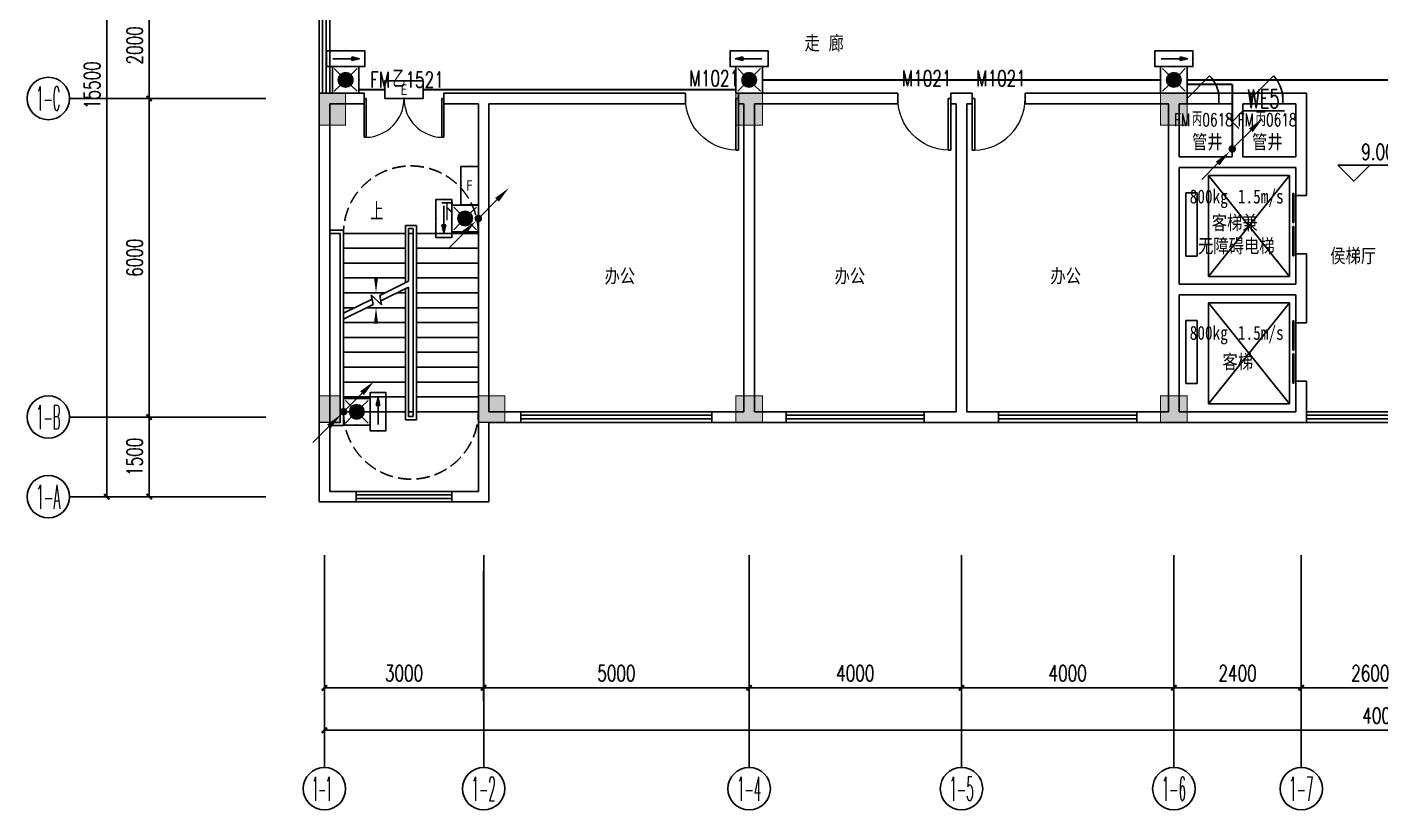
# Model space of a CAD drawing. Extents: x -6243262 to 3079315, y -2914302 to 172723.
# Drawn here: x -1822998 to -1797498, y -671430 to -656685 of the extents above; entities that cross this region are included whole.
import ezdxf
from ezdxf.enums import TextEntityAlignment as Align

# ---------------------------------------------------------------- set-up
doc = ezdxf.new("R2010")
doc.units = 0
doc.header["$LTSCALE"] = 1000
doc.linetypes.add('DASH', pattern=[0.35, 0.25, -0.1])
for name, color, linetype in [('0-柱网', 2, 'Continuous'), ('A-DOOR', 141, 'Continuous'), ('A-FLOR-EVTR', 2, 'Continuous'), ('AXIS', 3, 'Continuous'), ('AXIS_TEXT', 7, 'Continuous'), ('DIM-应急', 3, 'Continuous'), ('DIM_ELEV', 3, 'Continuous'), ('DIM_SYMB', 3, 'Continuous'), ('DOOR_FIRE', 4, 'Continuous'), ('DOOR_FIRE_TEXT', 7, 'Continuous'), ('EQUIP-应急', 3, 'Continuous'), ('HANDRAIL', 3, 'Continuous'), ('LWIRE', 4, 'Continuous'), ('PUB_TEXT', 7, 'Continuous'), ('STAIR', 2, 'Continuous'), ('WALL', 9, 'Continuous'), ('WINDOW', 4, 'Continuous'), ('WINDOW_TEXT', 7, 'Continuous'), ('WIRE-应急', 1, 'DASH')]:
    doc.layers.add(name, color=color, linetype=linetype)
doc.styles.add('-宋体', font='', dxfattribs={"width": 0.8})
doc.styles.add('_TCH_AXIS', font='COMPLEX', dxfattribs={"bigfont": 'GBCBIG'})
doc.styles.add('_TCH_DIM', font='SIMPLEX', dxfattribs={"bigfont": 'GBCBIG'})
doc.styles.add('_TCH_DIM_T3', font='SIMPLEX', dxfattribs={"width": 0.705882, "bigfont": 'GBCBIG'})
doc.styles.add('_TCH_WINDOW', font='SIMPLEX', dxfattribs={"height": 3.5, "bigfont": 'GBCBIG'})
doc.styles.add('_TEL_ATTDEF', font='gbenor', dxfattribs={"bigfont": 'gbcbig'})
doc.styles.add('_TEL_DIM', font='SIMPLEX', dxfattribs={"width": 0.8, "height": 3.5, "bigfont": 'HZTXT'})
doc.styles.add('COMPLEX', font='COMPLEX')
doc.styles.get("Standard").update_dxf_attribs({"font": 'gbenor.shx', "bigfont": 'gbcbig.shx'})
doc.styles.get('-宋体').set_extended_font_data('SimSun')
doc.dimstyles.new('_TCH_ARCH&&100', dxfattribs={"dimtxt": 297.5, "dimasz": 100, "dimexe": 250, "dimexo": 300, "dimgap": 126.25, "dimtad": 1, "dimdec": 0, "dimzin": 0, "dimdsep": 46, "dimtxsty": '_TCH_DIM_T3', "dimblk": 'ARCHTICK', "dimcen": 0.09, "dimclrt": 7, "dimazin": 2, "dimtfac": 1, "dimtdec": 0, "dimtix": 1, "dimtmove": 2, "dimatfit": 3, "dimfxl": 0, "dimtolj": 1, "dimtzin": 0, "dimarcsym": 0})

# ---------------------------------------------------------------- blocks, each defined once
blk = doc.blocks.new('1#柱网')
at = {"layer": '0-柱网'}
for points in [[(494005, 85967), (494005, 85367), (494505, 85367), (494505, 85967)], [(501855, 85967), (501855, 85367), (502355, 85367), (502355, 85967)], [(509855, 85967), (509855, 85367), (510355, 85367), (510355, 85967)], [(494005, 80267), (494005, 79767), (494405, 79767), (494405, 80267)], [(497005, 80267), (497005, 79767), (497505, 79767), (497505, 80267)], [(501855, 80267), (501855, 79767), (502355, 79767), (502355, 80267)], [(509855, 80267), (509855, 79767), (510355, 79767), (510355, 80267)]]:
    blk.add_hatch(color=0, dxfattribs=at).paths.add_polyline_path(points)
at = {"layer": '0-柱网', "color": 0, "const_width": 20}
for points in [[(494005, 85967), (494005, 85367), (494505, 85367), (494505, 85967), (494005, 85967)], [(501855, 85967), (501855, 85367), (502355, 85367), (502355, 85967), (501855, 85967)], [(509855, 85967), (509855, 85367), (510355, 85367), (510355, 85967), (509855, 85967)], [(494005, 80267), (494005, 79767), (494405, 79767), (494405, 80267), (494005, 80267)], [(497005, 80267), (497005, 79767), (497505, 79767), (497505, 80267), (497005, 80267)], [(501855, 80267), (501855, 79767), (502355, 79767), (502355, 80267), (501855, 80267)], [(509855, 80267), (509855, 79767), (510355, 79767), (510355, 80267), (509855, 80267)]]:
    blk.add_lwpolyline(points, dxfattribs=at)
blk = doc.blocks.new('$WINLIB2D$00000001')
at = {"color": 0}
for points in [[(-0.5, 0.5), (-0.5, -0.5)], [(-0.5, 0.5), (0.5, 0.5)], [(0.5, -0.5), (0.5, 0.5)], [(0.5, 0.1667), (-0.5, 0.1667)], [(0.5, -0.1667), (-0.5, -0.1667)], [(-0.5, -0.5), (0.5, -0.5)]]:
    blk.add_lwpolyline(points, dxfattribs=at)
blk = doc.blocks.new('$DorLib2D$00000001')
at = {"color": 0}
for p, q in [((0.45, 0.975), (0.5, 0.975)), ((0.45, 0), (0.45, 0.975)), ((0.5, 0), (0.5, 0.975)), ((0.5, 0), (0.45, 0))]:
    blk.add_line(p, q, dxfattribs=at)
at = {"color": 0, "lineweight": 13}
blk.add_arc((0.475, 0), 0.975, 91.4693, 180, dxfattribs=at)
blk = doc.blocks.new('$DORLIB2D$00000127')
at = {"color": 0}
for points in [[(-0.533, 0.795), (-0.533, 0.69)], [(-0.033, 0.795), (-0.533, 0.795)], [(-0.033, 0.795), (-0.033, 0.69)], [(0.533, 0.795), (0.033, 0.795)], [(0.033, 0.795), (0.033, 0.69)], [(0.533, 0.795), (0.533, 0.69)], [(-0.033, 0.69), (-0.533, 0.69)], [(0.5, 0.5), (-0.5, 0.5)], [(0.533, 0.69), (0.033, 0.69)]]:
    blk.add_lwpolyline(points, dxfattribs=at)
blk = doc.blocks.new('$DorLib2D$00000114')
at = {"color": 0}
blk.add_line((0.5, 0), (-0.207, 0.707), dxfattribs=at)
blk.add_arc((0.5, 0), 1, 135, 180, dxfattribs=at)
blk = doc.blocks.new('$DorLib2D$00000002')
at = {"color": 0}
for p, q in [((-0.5, 0), (-0.5, 0.4875)), ((-0.475, 0.4875), (-0.5, 0.4875)), ((-0.475, 0), (-0.475, 0.4875)), ((0.475, 0), (0.475, 0.4875)), ((0.475, 0.4875), (0.5, 0.4875)), ((0.5, 0), (0.5, 0.4875)), ((-0.5, 0), (-0.475, 0)), ((0.5, 0), (0.475, 0))]:
    blk.add_line(p, q, dxfattribs=at)
at = {"color": 0, "lineweight": 13}
for centre, start, end in [((-0.4875, 0), 0, 88.53072), ((0.4875, 0), 91.46928, 180)]:
    blk.add_arc(centre, 0.4875, start, end, dxfattribs=at)
blk = doc.blocks.new('_ArchTick')
at = {"color": 0, "linetype": 'ByBlock', "const_width": 0.4}
blk.add_lwpolyline([(-0.5, -0.5), (0.5, 0.5)], dxfattribs=at)
blk = doc.blocks.new('*D120')
at = {"layer": 'AXIS', "color": 0, "lineweight": -2, "transparency": 16777216}
for p, q in [((1416495, -788352), (1416495, -791602)), ((1456495, -788352), (1456495, -791602)), ((1416495, -791352), (1456495, -791352))]:
    blk.add_line(p, q, dxfattribs=at)
at = {"layer": 'Defpoints', "color": 0, "transparency": 16777216}
for p in [(1416495, -788052), (1456495, -788052), (1456495, -791352)]:
    blk.add_point(p, dxfattribs=at)
at = {"layer": 'AXIS', "color": 0, "lineweight": -2, "transparency": 16777216, "xscale": 100, "yscale": 100, "zscale": 100, "rotation": 180}
blk.add_blockref('_ArchTick', (1416495, -791352), dxfattribs=at)
at = {"layer": 'AXIS', "color": 0, "lineweight": -2, "transparency": 16777216, "xscale": 100, "yscale": 100, "zscale": 100}
blk.add_blockref('_ArchTick', (1456495, -791352), dxfattribs=at)
at = {"layer": 'AXIS', "color": 7, "transparency": 16777216, "insert": (1436495, -791077), "char_height": 297.5, "attachment_point": 5, "style": '_TCH_DIM_T3'}
blk.add_mtext('\\A1;40000', dxfattribs=at)
blk = doc.blocks.new('*D125')
at = {"layer": 'AXIS', "color": 0, "lineweight": -2, "transparency": 16777216}
for p, q in [((1434895, -788352), (1434895, -790802)), ((1437495, -788352), (1437495, -790802)), ((1434895, -790552), (1437495, -790552))]:
    blk.add_line(p, q, dxfattribs=at)
at = {"layer": 'Defpoints', "color": 0, "transparency": 16777216}
for p in [(1434895, -788052), (1437495, -788052), (1437495, -790552)]:
    blk.add_point(p, dxfattribs=at)
at = {"layer": 'AXIS', "color": 0, "lineweight": -2, "transparency": 16777216, "xscale": 100, "yscale": 100, "zscale": 100, "rotation": 180}
blk.add_blockref('_ArchTick', (1434895, -790552), dxfattribs=at)
at = {"layer": 'AXIS', "color": 0, "lineweight": -2, "transparency": 16777216, "xscale": 100, "yscale": 100, "zscale": 100}
blk.add_blockref('_ArchTick', (1437495, -790552), dxfattribs=at)
at = {"layer": 'AXIS', "color": 7, "transparency": 16777216, "insert": (1436195, -790277), "char_height": 297.5, "attachment_point": 5, "style": '_TCH_DIM_T3'}
blk.add_mtext('\\A1;2600', dxfattribs=at)
blk = doc.blocks.new('*D126')
at = {"layer": 'AXIS', "color": 0, "lineweight": -2, "transparency": 16777216}
for p, q in [((1432495, -788352), (1432495, -790802)), ((1434895, -788352), (1434895, -790802)), ((1432495, -790552), (1434895, -790552))]:
    blk.add_line(p, q, dxfattribs=at)
at = {"layer": 'Defpoints', "color": 0, "transparency": 16777216}
for p in [(1432495, -788052), (1434895, -788052), (1434895, -790552)]:
    blk.add_point(p, dxfattribs=at)
at = {"layer": 'AXIS', "color": 0, "lineweight": -2, "transparency": 16777216, "xscale": 100, "yscale": 100, "zscale": 100, "rotation": 180}
blk.add_blockref('_ArchTick', (1432495, -790552), dxfattribs=at)
at = {"layer": 'AXIS', "color": 0, "lineweight": -2, "transparency": 16777216, "xscale": 100, "yscale": 100, "zscale": 100}
blk.add_blockref('_ArchTick', (1434895, -790552), dxfattribs=at)
at = {"layer": 'AXIS', "color": 7, "transparency": 16777216, "insert": (1433695, -790277), "char_height": 297.5, "attachment_point": 5, "style": '_TCH_DIM_T3'}
blk.add_mtext('\\A1;2400', dxfattribs=at)
blk = doc.blocks.new('*D127')
at = {"layer": 'AXIS', "color": 0, "lineweight": -2, "transparency": 16777216}
for p, q in [((1428495, -788352), (1428495, -790802)), ((1432495, -788352), (1432495, -790802)), ((1428495, -790552), (1432495, -790552))]:
    blk.add_line(p, q, dxfattribs=at)
at = {"layer": 'Defpoints', "color": 0, "transparency": 16777216}
for p in [(1428495, -788052), (1432495, -788052), (1432495, -790552)]:
    blk.add_point(p, dxfattribs=at)
at = {"layer": 'AXIS', "color": 0, "lineweight": -2, "transparency": 16777216, "xscale": 100, "yscale": 100, "zscale": 100, "rotation": 180}
blk.add_blockref('_ArchTick', (1428495, -790552), dxfattribs=at)
at = {"layer": 'AXIS', "color": 0, "lineweight": -2, "transparency": 16777216, "xscale": 100, "yscale": 100, "zscale": 100}
blk.add_blockref('_ArchTick', (1432495, -790552), dxfattribs=at)
at = {"layer": 'AXIS', "color": 7, "transparency": 16777216, "insert": (1430495, -790277), "char_height": 297.5, "attachment_point": 5, "style": '_TCH_DIM_T3'}
blk.add_mtext('\\A1;4000', dxfattribs=at)
blk = doc.blocks.new('*D128')
at = {"layer": 'AXIS', "color": 0, "lineweight": -2, "transparency": 16777216}
for p, q in [((1424495, -788352), (1424495, -790802)), ((1428495, -788352), (1428495, -790802)), ((1424495, -790552), (1428495, -790552))]:
    blk.add_line(p, q, dxfattribs=at)
at = {"layer": 'Defpoints', "color": 0, "transparency": 16777216}
for p in [(1424495, -788052), (1428495, -788052), (1428495, -790552)]:
    blk.add_point(p, dxfattribs=at)
at = {"layer": 'AXIS', "color": 0, "lineweight": -2, "transparency": 16777216, "xscale": 100, "yscale": 100, "zscale": 100, "rotation": 180}
blk.add_blockref('_ArchTick', (1424495, -790552), dxfattribs=at)
at = {"layer": 'AXIS', "color": 0, "lineweight": -2, "transparency": 16777216, "xscale": 100, "yscale": 100, "zscale": 100}
blk.add_blockref('_ArchTick', (1428495, -790552), dxfattribs=at)
at = {"layer": 'AXIS', "color": 7, "transparency": 16777216, "insert": (1426495, -790277), "char_height": 297.5, "attachment_point": 5, "style": '_TCH_DIM_T3'}
blk.add_mtext('\\A1;4000', dxfattribs=at)
blk = doc.blocks.new('*D129')
at = {"layer": 'AXIS', "color": 0, "lineweight": -2, "transparency": 16777216}
for p, q in [((1419495, -788352), (1419495, -790802)), ((1424495, -788352), (1424495, -790802)), ((1419495, -790552), (1424495, -790552))]:
    blk.add_line(p, q, dxfattribs=at)
at = {"layer": 'Defpoints', "color": 0, "transparency": 16777216}
for p in [(1419495, -788052), (1424495, -788052), (1424495, -790552)]:
    blk.add_point(p, dxfattribs=at)
at = {"layer": 'AXIS', "color": 0, "lineweight": -2, "transparency": 16777216, "xscale": 100, "yscale": 100, "zscale": 100, "rotation": 180}
blk.add_blockref('_ArchTick', (1419495, -790552), dxfattribs=at)
at = {"layer": 'AXIS', "color": 0, "lineweight": -2, "transparency": 16777216, "xscale": 100, "yscale": 100, "zscale": 100}
blk.add_blockref('_ArchTick', (1424495, -790552), dxfattribs=at)
at = {"layer": 'AXIS', "color": 7, "transparency": 16777216, "insert": (1421995, -790277), "char_height": 297.5, "attachment_point": 5, "style": '_TCH_DIM_T3'}
blk.add_mtext('\\A1;5000', dxfattribs=at)
blk = doc.blocks.new('*D130')
at = {"layer": 'AXIS', "color": 0, "lineweight": -2, "transparency": 16777216}
for p, q in [((1416495, -788352), (1416495, -790802)), ((1419495, -788352), (1419495, -790802)), ((1416495, -790552), (1419495, -790552))]:
    blk.add_line(p, q, dxfattribs=at)
at = {"layer": 'Defpoints', "color": 0, "transparency": 16777216}
for p in [(1416495, -788052), (1419495, -788052), (1419495, -790552)]:
    blk.add_point(p, dxfattribs=at)
at = {"layer": 'AXIS', "color": 0, "lineweight": -2, "transparency": 16777216, "xscale": 100, "yscale": 100, "zscale": 100, "rotation": 180}
blk.add_blockref('_ArchTick', (1416495, -790552), dxfattribs=at)
at = {"layer": 'AXIS', "color": 0, "lineweight": -2, "transparency": 16777216, "xscale": 100, "yscale": 100, "zscale": 100}
blk.add_blockref('_ArchTick', (1419495, -790552), dxfattribs=at)
at = {"layer": 'AXIS', "color": 7, "transparency": 16777216, "insert": (1417995, -790277), "char_height": 297.5, "attachment_point": 5, "style": '_TCH_DIM_T3'}
blk.add_mtext('\\A1;3000', dxfattribs=at)
blk = doc.blocks.new('_AXISO')
at = {"color": 0}
blk.add_circle((0, 0), 0.5, dxfattribs=at)
at = {"layer": 'AXIS_TEXT', "color": 0, "style": 'COMPLEX', "width": 1.041667}
blk.add_attdef('A', text='', height=0.56, dxfattribs=at).set_placement((-0.25, -0.28), (0.25, -0.28), align=Align.FIT)
blk = doc.blocks.new('*D146')
at = {"layer": 'AXIS', "color": 0, "lineweight": -2, "transparency": 16777216}
for p, q in [((1415095, -771452), (1412145, -771452)), ((1412395, -786952), (1412395, -771452)), ((1415095, -786952), (1412145, -786952))]:
    blk.add_line(p, q, dxfattribs=at)
at = {"layer": 'Defpoints', "color": 0, "transparency": 16777216}
for p in [(1412395, -771452), (1415395, -771452), (1415395, -786952)]:
    blk.add_point(p, dxfattribs=at)
at = {"layer": 'AXIS', "color": 0, "lineweight": -2, "transparency": 16777216, "xscale": 100, "yscale": 100, "zscale": 100}
for p, rotation in [((1412395, -771452), 90), ((1412395, -786952), 270)]:
    blk.add_blockref('_ArchTick', p, dxfattribs=dict(at, rotation=rotation))
at = {"layer": 'AXIS', "color": 7, "transparency": 16777216, "insert": (1412120, -779202), "char_height": 297.5, "attachment_point": 5, "rotation": 90, "style": '_TCH_DIM_T3'}
blk.add_mtext('\\A1;15500', dxfattribs=at)
blk = doc.blocks.new('*D147')
at = {"layer": 'AXIS', "color": 0, "lineweight": -2, "transparency": 16777216}
for p, q in [((1415095, -785452), (1412945, -785452)), ((1413195, -786952), (1413195, -785452)), ((1415095, -786952), (1412945, -786952))]:
    blk.add_line(p, q, dxfattribs=at)
at = {"layer": 'Defpoints', "color": 0, "transparency": 16777216}
for p in [(1413195, -785452), (1415395, -785452), (1415395, -786952)]:
    blk.add_point(p, dxfattribs=at)
at = {"layer": 'AXIS', "color": 0, "lineweight": -2, "transparency": 16777216, "xscale": 100, "yscale": 100, "zscale": 100}
for p, rotation in [((1413195, -785452), 90), ((1413195, -786952), 270)]:
    blk.add_blockref('_ArchTick', p, dxfattribs=dict(at, rotation=rotation))
at = {"layer": 'AXIS', "color": 7, "transparency": 16777216, "insert": (1412920, -786202), "char_height": 297.5, "attachment_point": 5, "rotation": 90, "style": '_TCH_DIM_T3'}
blk.add_mtext('\\A1;1500', dxfattribs=at)
blk = doc.blocks.new('*D148')
at = {"layer": 'AXIS', "color": 0, "lineweight": -2, "transparency": 16777216}
for p, q in [((1415095, -779452), (1412945, -779452)), ((1413195, -785452), (1413195, -779452)), ((1415095, -785452), (1412945, -785452))]:
    blk.add_line(p, q, dxfattribs=at)
at = {"layer": 'Defpoints', "color": 0, "transparency": 16777216}
for p in [(1413195, -779452), (1415395, -779452), (1415395, -785452)]:
    blk.add_point(p, dxfattribs=at)
at = {"layer": 'AXIS', "color": 0, "lineweight": -2, "transparency": 16777216, "xscale": 100, "yscale": 100, "zscale": 100}
for p, rotation in [((1413195, -779452), 90), ((1413195, -785452), 270)]:
    blk.add_blockref('_ArchTick', p, dxfattribs=dict(at, rotation=rotation))
at = {"layer": 'AXIS', "color": 7, "transparency": 16777216, "insert": (1412920, -782452), "char_height": 297.5, "attachment_point": 5, "rotation": 90, "style": '_TCH_DIM_T3'}
blk.add_mtext('\\A1;6000', dxfattribs=at)
blk = doc.blocks.new('*D149')
at = {"layer": 'AXIS', "color": 0, "lineweight": -2, "transparency": 16777216}
for p, q in [((1415095, -777452), (1412945, -777452)), ((1413195, -779452), (1413195, -777452)), ((1415095, -779452), (1412945, -779452))]:
    blk.add_line(p, q, dxfattribs=at)
at = {"layer": 'Defpoints', "color": 0, "transparency": 16777216}
for p in [(1413195, -777452), (1415395, -777452), (1415395, -779452)]:
    blk.add_point(p, dxfattribs=at)
at = {"layer": 'AXIS', "color": 0, "lineweight": -2, "transparency": 16777216, "xscale": 100, "yscale": 100, "zscale": 100}
for p, rotation in [((1413195, -777452), 90), ((1413195, -779452), 270)]:
    blk.add_blockref('_ArchTick', p, dxfattribs=dict(at, rotation=rotation))
at = {"layer": 'AXIS', "color": 7, "transparency": 16777216, "insert": (1412920, -778452), "char_height": 297.5, "attachment_point": 5, "rotation": 90, "style": '_TCH_DIM_T3'}
blk.add_mtext('\\A1;2000', dxfattribs=at)
blk = doc.blocks.new('$TelecSys$00000079')
for p, q in [((0.7, 0.7), (0, 0)), ((0.104, 0.104), (0.104, 0.104)), ((-0.104, -0.104), (-0.104, -0.104))]:
    blk.add_line(p, q)
at = {"const_width": 0.142}
blk.add_lwpolyline([(-0.071, 0, 1), (0.071, 0, 1)], format="xyb", close=True, dxfattribs=at)
blk.add_solid([(0.63, 0.77), (0.77, 0.63), (1.15, 1.15)])
at = {"width": 0.8, "flags": 9}
blk.add_attdef('A', (0, 0), '', height=0.00002, dxfattribs=at)
blk = doc.blocks.new('$equip$00002604')
blk.add_hatch(color=256).paths.add_polyline_path([(0.275, 0.5, 1), (-0.274, 0.5, 1)])
for p, q in [((-0.429, 0.929), (-0.194, 0.694)), ((0.194, 0.694), (0.429, 0.929)), ((-0.429, 0.071), (-0.194, 0.306)), ((0.194, 0.306), (0.429, 0.071))]:
    blk.add_line(p, q)
at = {"const_width": 0.04}
blk.add_lwpolyline([(-0.5, 1), (-0.5, 0), (0.5, 0), (0.5, 1), (-0.5, 1), (-0.5, 0)], dxfattribs=at)
blk.add_lwpolyline([(-0.5, 1), (-0.5, 0), (0.5, 0), (0.5, 1)], close=True)
blk.add_circle((0, 0.5), 0.275)
for p in [(0, 1), (-0.5, 0.5), (0, 0), (0.5, 0.5)]:
    blk.add_point(p)
at = {"color": 7, "style": '_TEL_DIM', "flags": 1}
blk.add_attdef('A', text='', height=0.000025, dxfattribs=at).set_placement((0, 0), align=Align.MIDDLE_CENTER)
blk = doc.blocks.new('$equip$00002541')
blk.add_hatch(color=256).paths.add_polyline_path([(-0.24, 0.372), (-0.528, 0.3), (-0.24, 0.228)])
for p, q in [((-0.72, 0.6), (-0.72, 0)), ((0.72, 0.6), (-0.72, 0.6)), ((0.72, 0), (0.72, 0.6)), ((-0.72, 0), (0.72, 0)), ((-0.24, 0.372), (-0.528, 0.3)), ((-0.528, 0.3), (-0.24, 0.228)), ((-0.24, 0.372), (-0.24, 0.228))]:
    blk.add_line(p, q)
at = {"color": 7}
blk.add_line((-0.48, 0.3), (0.48, 0.3), dxfattribs=at)
at = {"const_width": 0.04}
blk.add_lwpolyline([(-0.72, 0.6), (-0.72, 0), (0.72, 0), (0.72, 0.6), (-0.72, 0.6), (-0.72, 0)], dxfattribs=at)
for p in [(0, 0.6), (-0.72, 0.3), (0, 0), (0.72, 0.3)]:
    blk.add_point(p)
at = {"color": 7, "style": '_TEL_DIM', "flags": 1}
blk.add_attdef('A', text='', height=0.00002, dxfattribs=at).set_placement((0, 0), align=Align.MIDDLE_CENTER)
blk = doc.blocks.new('$equip$00002540')
blk.add_hatch(color=256).paths.add_polyline_path([(0.24, 0.372), (0.24, 0.228), (0.528, 0.3)])
for p, q in [((-0.72, 0.6), (-0.72, 0)), ((0.72, 0.6), (-0.72, 0.6)), ((0.72, 0), (0.72, 0.6)), ((-0.72, 0), (0.72, 0)), ((0.24, 0.372), (0.24, 0.228)), ((0.528, 0.3), (0.24, 0.372)), ((0.24, 0.228), (0.528, 0.3))]:
    blk.add_line(p, q)
at = {"color": 7}
blk.add_line((-0.48, 0.3), (0.48, 0.3), dxfattribs=at)
at = {"const_width": 0.04}
blk.add_lwpolyline([(-0.72, 0.6), (-0.72, 0), (0.72, 0), (0.72, 0.6), (-0.72, 0.6), (-0.72, 0)], dxfattribs=at)
for p in [(0, 0.6), (-0.72, 0.3), (0, 0), (0.72, 0.3)]:
    blk.add_point(p)
at = {"color": 7, "style": '_TEL_DIM', "flags": 1}
blk.add_attdef('A', text='', height=0.00002, dxfattribs=at).set_placement((0, 0), align=Align.MIDDLE_CENTER)
blk = doc.blocks.new('$equip$00002534')
for p, q in [((-0.72, 0.66), (-0.72, 0)), ((0.72, 0.66), (-0.72, 0.66)), ((0.72, 0), (0.72, 0.66)), ((-0.72, 0), (0.72, 0))]:
    blk.add_line(p, q)
at = {"const_width": 0.04}
blk.add_lwpolyline([(-0.72, 0.66), (-0.72, 0), (0.72, 0), (0.72, 0.66), (-0.72, 0.66), (-0.72, 0)], dxfattribs=at)
for p in [(0, 0.66), (-0.72, 0.33), (0, 0), (0.72, 0.33)]:
    blk.add_point(p)
at = {"color": 7, "style": '_TEL_DIM'}
blk.add_attdef('$TEXT$', text='', height=0.4, dxfattribs=at).set_placement((0, 0.33), align=Align.MIDDLE_CENTER)
at = {"color": 7, "style": '_TEL_DIM', "flags": 1}
blk.add_attdef('A', text='', height=0.00002, dxfattribs=at).set_placement((0, 0), align=Align.MIDDLE_CENTER)
blk = doc.blocks.new('$equip$00003179')
for p, q in [((0.72, 0.66), (-0.72, 0.66)), ((-0.72, 0.66), (-0.72, 0)), ((0.72, 0), (0.72, 0.66)), ((-0.72, 0), (0.72, 0))]:
    blk.add_line(p, q)
at = {"const_width": 0.04}
blk.add_lwpolyline([(-0.72, 0.66), (-0.72, 0), (0.72, 0), (0.72, 0.66), (-0.72, 0.66), (-0.72, 0)], dxfattribs=at)
for p in [(0, 0.66), (-0.72, 0.33), (0, 0), (0.72, 0.33)]:
    blk.add_point(p)
at = {"color": 7, "style": '_TEL_DIM'}
blk.add_attdef('$TEXT$', text='', height=0.4, dxfattribs=at).set_placement((0, 0.33), align=Align.MIDDLE_CENTER)
at = {"color": 7, "style": '_TEL_DIM', "flags": 1}
for tag in ['A', 'REMARK']:
    blk.add_attdef(tag, text='', height=0.00002, dxfattribs=at).set_placement((0, 0), align=Align.MIDDLE_CENTER)
blk = doc.blocks.new('$TelecSys$00000081')
for p, q in [((0.104, 0.104), (0.104, 0.104)), ((-0.104, -0.104), (-0.104, -0.104)), ((-1.15, -1.15), (-0.55, -0.55))]:
    blk.add_line(p, q)
at = {"const_width": 0.142}
blk.add_lwpolyline([(0.071, 0, 1), (-0.071, 0, 1)], format="xyb", close=True, dxfattribs=at)
blk.add_solid([(-0.62, -0.48), (-0.48, -0.62), (-0.1, -0.1)])
at = {"width": 0.8, "flags": 9}
blk.add_attdef('A', (0, 0), '', height=0.00002, rotation=180, dxfattribs=at)
blk = doc.blocks.new('33')
at = {"color": 8, "linetype": 'DASH'}
for centre, start, end in [((1418125.1, -781992.2), 359.99984, 180.00017), ((1418125.1, -785352.2), 179.99983, 0.00016)]:
    blk.add_arc(centre, 1270, start, end, dxfattribs=at)
at = {"layer": 'A-FLOR-EVTR', "color": 8, "ltscale": 0.5}
for p, q in [((1434670.1, -780902.2), (1433150.1, -780902.2)), ((1433150.1, -780902.2), (1433150.1, -782802.2)), ((1433150.1, -782802.2), (1434670.1, -780902.2)), ((1434670.1, -782802.2), (1433150.1, -780902.2)), ((1434670.1, -782802.2), (1434670.1, -780902.2)), ((1432935.1, -781232.2), (1432720.1, -781232.2)), ((1432720.1, -781232.2), (1432720.1, -782422.2)), ((1432935.1, -782422.2), (1432935.1, -781232.2)), ((1432720.1, -782422.2), (1432935.1, -782422.2)), ((1433150.1, -782802.2), (1434670.1, -782802.2)), ((1434670.1, -783302.2), (1433150.1, -783302.2)), ((1433150.1, -783302.2), (1433150.1, -785202.2)), ((1433150.1, -785202.2), (1434670.1, -783302.2)), ((1434670.1, -785202.2), (1433150.1, -783302.2)), ((1434670.1, -785202.2), (1434670.1, -783302.2)), ((1432935.1, -783632.2), (1432720.1, -783632.2)), ((1432720.1, -783632.2), (1432720.1, -784822.2)), ((1432935.1, -784822.2), (1432935.1, -783632.2)), ((1432720.1, -784822.2), (1432935.1, -784822.2)), ((1433150.1, -785202.2), (1434670.1, -785202.2))]:
    blk.add_line(p, q, dxfattribs=at)
at = {"layer": 'AXIS', "color": 8}
for p, q in [((1415395.1, -779452.2), (1411695.1, -779452.2)), ((1415395.1, -785452.2), (1411695.1, -785452.2)), ((1415395.1, -786952.2), (1411695.1, -786952.2)), ((1416495.1, -788052.2), (1416495.1, -792052.2)), ((1419495.1, -788052.2), (1419495.1, -792052.2)), ((1424495.1, -788052.2), (1424495.1, -792052.2)), ((1428495.1, -788052.2), (1428495.1, -792052.2)), ((1432495.1, -788052.2), (1432495.1, -792052.2)), ((1434895.1, -788052.2), (1434895.1, -792052.2))]:
    blk.add_line(p, q, dxfattribs=at)
at = {"layer": 'DIM_ELEV', "color": 8}
for p, q in [((1435884, -781010.6), (1435584, -780710.6)), ((1435584, -780710.6), (1436893.9, -780710.6)), ((1435884, -781010.6), (1436184, -780710.6))]:
    blk.add_line(p, q, dxfattribs=at)
at = {"layer": 'DIM_SYMB', "color": 8}
for points in [[(1417467.6, -781852.2, 0, 0, 0), (1417467.6, -783112.2, 0, 80, 0), (1417467.6, -782812.2, 0, 0, 0)], [(1418782.6, -781852.2, 0, 0, 0), (1418782.6, -786102.2, 0, 0, 0), (1417467.6, -786102.2, 0, 0, 0), (1417467.6, -783392.2, 0, 80, 0), (1417467.6, -783692.2, 0, 0, 0)]]:
    blk.add_lwpolyline(points, format="xyseb", dxfattribs=at)
at = {"layer": 'HANDRAIL', "color": 8}
for p, q in [((1416855.1, -781932.2), (1416595.1, -781932.2)), ((1416595.1, -781992.2), (1416595.1, -781932.2)), ((1416795.1, -781992.2), (1416595.1, -781992.2)), ((1416795.1, -785552.2), (1416795.1, -781992.2)), ((1416855.1, -785612.2), (1416855.1, -781932.2)), ((1416595.1, -785552.2), (1416795.1, -785552.2)), ((1416595.1, -785552.2), (1416595.1, -785612.2)), ((1416595.1, -785612.2), (1416855.1, -785612.2))]:
    blk.add_line(p, q, dxfattribs=at)
at = {"layer": 'STAIR', "color": 8}
for p, q in [((1416855.1, -781992.2), (1416855.1, -783497.8)), ((1418020.1, -781992.2), (1416855.1, -781992.2)), ((1418230.1, -781842.2), (1418020.1, -781842.2)), ((1418020.1, -781842.2), (1418020.1, -782924.7)), ((1418170.1, -781902.2), (1418080.1, -781902.2)), ((1418080.1, -781902.2), (1418080.1, -782895.2)), ((1418080.1, -781992.2), (1418080.1, -782895.2)), ((1418080.1, -781992.2), (1418170.1, -781992.2)), ((1418170.1, -785442.2), (1418170.1, -781902.2)), ((1418170.1, -785352.2), (1418170.1, -781992.2)), ((1418230.1, -785502.2), (1418230.1, -781842.2)), ((1418230.1, -781992.2), (1419395.1, -781992.2)), ((1419395.1, -785352.2), (1419395.1, -781992.2)), ((1418020.1, -782272.2), (1416855.1, -782272.2)), ((1418230.1, -782272.2), (1419395.1, -782272.2)), ((1418020.1, -782552.2), (1416855.1, -782552.2)), ((1418230.1, -782552.2), (1419395.1, -782552.2)), ((1418020.1, -782832.2), (1416855.1, -782832.2)), ((1418230.1, -782832.2), (1419395.1, -782832.2)), ((1418080.1, -782895.2), (1417538.2, -783161.8)), ((1418080.1, -783006.6), (1417558.3, -783263.3)), ((1418020.1, -783036.1), (1418020.1, -785502.2)), ((1418080.1, -783006.6), (1418080.1, -785352.2)), ((1418080.1, -783006.6), (1418080.1, -785442.2)), ((1417638.9, -783112.2), (1416855.1, -783112.2)), ((1417394.9, -783232.3), (1416855.1, -783497.8)), ((1417415, -783333.8), (1416855.1, -783609.2)), ((1417572.8, -783336.8), (1417378.7, -783150.6)), ((1417378.7, -783150.6), (1417415, -783333.8)), ((1417538.2, -783161.8), (1417572.8, -783336.8)), ((1418020.1, -783112.2), (1417865.5, -783112.2)), ((1418230.1, -783112.2), (1419395.1, -783112.2)), ((1417069.8, -783392.2), (1416855.1, -783392.2)), ((1416855.1, -783609.2), (1416855.1, -785352.2)), ((1418020.1, -783392.2), (1417296.3, -783392.2)), ((1418230.1, -783392.2), (1419395.1, -783392.2)), ((1418020.1, -783672.2), (1416855.1, -783672.2)), ((1418230.1, -783672.2), (1419395.1, -783672.2)), ((1418020.1, -783952.2), (1416855.1, -783952.2)), ((1418230.1, -783952.2), (1419395.1, -783952.2)), ((1418020.1, -784232.2), (1416855.1, -784232.2)), ((1418230.1, -784232.2), (1419395.1, -784232.2)), ((1418020.1, -784512.2), (1416855.1, -784512.2)), ((1418230.1, -784512.2), (1419395.1, -784512.2)), ((1418020.1, -784792.2), (1416855.1, -784792.2)), ((1418230.1, -784792.2), (1419395.1, -784792.2)), ((1418020.1, -785072.2), (1416855.1, -785072.2)), ((1418230.1, -785072.2), (1419395.1, -785072.2)), ((1418020.1, -785352.2), (1416855.1, -785352.2)), ((1418080.1, -785352.2), (1418170.1, -785352.2)), ((1418230.1, -785352.2), (1419395.1, -785352.2)), ((1418020.1, -785502.2), (1418230.1, -785502.2)), ((1418080.1, -785442.2), (1418170.1, -785442.2))]:
    blk.add_line(p, q, dxfattribs=at)
at = {"layer": 'WALL', "color": 8}
for p, q in [((1416595.1, -779352.2), (1416395.1, -779352.2)), ((1416395.1, -779352.2), (1416395.1, -779452.2)), ((1416395.1, -787052.2), (1416395.1, -779452.2)), ((1417245.1, -779352.2), (1416595.1, -779352.2)), ((1417245.1, -779552.2), (1417245.1, -779352.2)), ((1419495.1, -779352.2), (1418745.1, -779352.2)), ((1418745.1, -779352.2), (1418745.1, -779552.2)), ((1423295.1, -779352.2), (1419495.1, -779352.2)), ((1423295.1, -779552.2), (1423295.1, -779352.2)), ((1424495.1, -779352.2), (1424295.1, -779352.2)), ((1424295.1, -779352.2), (1424295.1, -779552.2)), ((1427295.1, -779352.2), (1424495.1, -779352.2)), ((1427295.1, -779552.2), (1427295.1, -779352.2)), ((1428495.1, -779352.2), (1428295.1, -779352.2)), ((1428295.1, -779352.2), (1428295.1, -779552.2)), ((1428695.1, -779352.2), (1428495.1, -779352.2)), ((1428695.1, -779552.2), (1428695.1, -779352.2)), ((1432495.1, -779352.2), (1429695.1, -779352.2)), ((1429695.1, -779352.2), (1429695.1, -779552.2)), ((1432745.1, -779352.2), (1432495.1, -779352.2)), ((1432745.1, -779552.2), (1432745.1, -779352.2)), ((1433695.1, -779352.2), (1433345.1, -779352.2)), ((1433345.1, -779352.2), (1433345.1, -779552.2)), ((1433945.1, -779352.2), (1433695.1, -779352.2)), ((1433945.1, -779552.2), (1433945.1, -779352.2)), ((1434995.1, -779352.2), (1434545.1, -779352.2)), ((1434545.1, -779352.2), (1434545.1, -779552.2)), ((1434995.1, -780652.2), (1434995.1, -779352.2)), ((1416595.1, -779552.2), (1417245.1, -779552.2)), ((1416595.1, -786852.2), (1416595.1, -779552.2)), ((1418745.1, -779552.2), (1419395.1, -779552.2)), ((1419395.1, -785452.2), (1419395.1, -779552.2)), ((1419595.1, -779552.2), (1423295.1, -779552.2)), ((1419595.1, -785352.2), (1419595.1, -779552.2)), ((1424295.1, -779552.2), (1424395.1, -779552.2)), ((1424395.1, -785352.2), (1424395.1, -779552.2)), ((1424595.1, -779552.2), (1427295.1, -779552.2)), ((1424595.1, -785352.2), (1424595.1, -779552.2)), ((1428295.1, -779552.2), (1428395.1, -779552.2)), ((1428395.1, -785352.2), (1428395.1, -779552.2)), ((1428595.1, -785352.2), (1428595.1, -779552.2)), ((1428595.1, -779552.2), (1428695.1, -779552.2)), ((1429695.1, -779552.2), (1432395.1, -779552.2)), ((1432395.1, -780652.2), (1432395.1, -779552.2)), ((1432595.1, -780552.2), (1432595.1, -779552.2)), ((1432595.1, -779552.2), (1432745.1, -779552.2)), ((1433345.1, -779552.2), (1433595.1, -779552.2)), ((1433595.1, -780552.2), (1433595.1, -779552.2)), ((1433795.1, -779552.2), (1433945.1, -779552.2)), ((1433795.1, -780552.2), (1433795.1, -779552.2)), ((1434545.1, -779552.2), (1434795.1, -779552.2)), ((1434795.1, -780552.2), (1434795.1, -779552.2)), ((1433595.1, -780552.2), (1432595.1, -780552.2)), ((1434795.1, -780552.2), (1433795.1, -780552.2)), ((1432395.1, -783052.2), (1432395.1, -780652.2)), ((1432595.1, -782952.2), (1432595.1, -780752.2)), ((1433695.1, -780752.2), (1432595.1, -780752.2)), ((1434795.1, -780752.2), (1433695.1, -780752.2)), ((1434795.1, -780752.2), (1434795.1, -781277.2)), ((1434995.1, -781277.2), (1434995.1, -780652.2)), ((1434795.1, -781277.2), (1434995.1, -781277.2)), ((1434995.1, -782377.2), (1434795.1, -782377.2)), ((1434795.1, -782377.2), (1434795.1, -782952.2)), ((1434995.1, -783052.2), (1434995.1, -782377.2)), ((1432395.1, -785352.2), (1432395.1, -783052.2)), ((1434795.1, -782952.2), (1432595.1, -782952.2)), ((1434995.1, -783677.2), (1434995.1, -783052.2)), ((1432595.1, -785352.2), (1432595.1, -783152.2)), ((1434795.1, -783152.2), (1432595.1, -783152.2)), ((1434795.1, -783152.2), (1434795.1, -783677.2)), ((1434795.1, -783677.2), (1434995.1, -783677.2)), ((1434995.1, -784777.2), (1434795.1, -784777.2)), ((1434795.1, -784777.2), (1434795.1, -785352.2)), ((1434995.1, -785352.2), (1434995.1, -784777.2)), ((1420195.1, -785352.2), (1419595.1, -785352.2)), ((1420195.1, -785552.2), (1420195.1, -785352.2)), ((1424395.1, -785352.2), (1423795.1, -785352.2)), ((1423795.1, -785352.2), (1423795.1, -785552.2)), ((1425195.1, -785352.2), (1424595.1, -785352.2)), ((1425195.1, -785552.2), (1425195.1, -785352.2)), ((1428395.1, -785352.2), (1427795.1, -785352.2)), ((1427795.1, -785352.2), (1427795.1, -785552.2)), ((1429195.1, -785352.2), (1428595.1, -785352.2)), ((1429195.1, -785552.2), (1429195.1, -785352.2)), ((1432395.1, -785352.2), (1431795.1, -785352.2)), ((1431795.1, -785352.2), (1431795.1, -785552.2)), ((1434795.1, -785352.2), (1432595.1, -785352.2)), ((1434995.1, -785552.2), (1434995.1, -785352.2)), ((1419395.1, -786852.2), (1419395.1, -785452.2)), ((1419595.1, -785552.2), (1420195.1, -785552.2)), ((1419595.1, -787052.2), (1419595.1, -785552.2)), ((1423795.1, -785552.2), (1424495.1, -785552.2)), ((1424495.1, -785552.2), (1425195.1, -785552.2)), ((1427795.1, -785552.2), (1428495.1, -785552.2)), ((1428495.1, -785552.2), (1429195.1, -785552.2)), ((1431795.1, -785552.2), (1432495.1, -785552.2)), ((1434895.1, -785552.2), (1432495.1, -785552.2)), ((1434895.1, -785552.2), (1434995.1, -785552.2)), ((1417095.1, -786852.2), (1416595.1, -786852.2)), ((1417095.1, -787052.2), (1417095.1, -786852.2)), ((1419395.1, -786852.2), (1418895.1, -786852.2)), ((1418895.1, -786852.2), (1418895.1, -787052.2)), ((1416395.1, -787052.2), (1417095.1, -787052.2)), ((1418895.1, -787052.2), (1419595.1, -787052.2))]:
    blk.add_line(p, q, dxfattribs=at)
at = {"layer": 'WINDOW', "color": 8}
for p, q in [((1433345.1, -779352.2), (1432745.1, -779352.2)), ((1434545.1, -779352.2), (1433945.1, -779352.2)), ((1433345.1, -779552.2), (1432745.1, -779552.2)), ((1434545.1, -779552.2), (1433945.1, -779552.2))]:
    blk.add_line(p, q, dxfattribs=at)
at = {"layer": '0-柱网', "color": 8}
blk.add_blockref('1#柱网', (922390.1, -865319.4), dxfattribs=at)
at = {"layer": 'A-DOOR', "color": 8, "xscale": 1100, "yscale": 200, "zscale": 200, "rotation": 90}
for p in [(1434895.1, -781827.2), (1434895.1, -784227.2)]:
    blk.add_blockref('$DORLIB2D$00000127', p, dxfattribs=at)
at = {"layer": 'AXIS', "color": 8}
ref = blk.add_blockref('_AXISO', (1411295.1, -779452.2), dxfattribs=dict(at, xscale=800, yscale=800, zscale=800))
ref.add_attrib('A', '1-C', dxfattribs={"layer": 'AXIS_TEXT', "color": 8, "height": 452.55, "style": '_TCH_AXIS', "width": 0.375}).set_placement((1411068.8, -779678.5), (1411521.4, -779678.5), align=Align.FIT)
ref = blk.add_blockref('_AXISO', (1411295.1, -785452.2), dxfattribs=dict(at, xscale=800, yscale=800, zscale=800))
ref.add_attrib('A', '1-B', dxfattribs={"layer": 'AXIS_TEXT', "color": 8, "height": 452.55, "style": '_TCH_AXIS', "width": 0.362069}).set_placement((1411068.8, -785678.5), (1411521.4, -785678.5), align=Align.FIT)
ref = blk.add_blockref('_AXISO', (1411295.1, -786952.2), dxfattribs=dict(at, xscale=800, yscale=800, zscale=800))
ref.add_attrib('A', '1-A', dxfattribs={"layer": 'AXIS_TEXT', "color": 8, "height": 452.55, "style": '_TCH_AXIS', "width": 0.355932}).set_placement((1411068.8, -787178.5), (1411521.4, -787178.5), align=Align.FIT)
ref = blk.add_blockref('_AXISO', (1416495.1, -792452.2), dxfattribs=dict(at, xscale=800, yscale=800, zscale=800))
ref.add_attrib('A', '1-1 ', dxfattribs={"layer": 'AXIS_TEXT', "color": 8, "height": 452.55, "style": '_TCH_AXIS', "width": 0.42}).set_placement((1416268.8, -792678.5), (1416721.4, -792678.5), align=Align.FIT)
ref = blk.add_blockref('_AXISO', (1419495.1, -792452.2), dxfattribs=dict(at, xscale=800, yscale=800, zscale=800))
ref.add_attrib('A', '1-2', dxfattribs={"layer": 'AXIS_TEXT', "color": 8, "height": 452.55, "style": '_TCH_AXIS', "width": 0.381818}).set_placement((1419268.8, -792678.5), (1419721.4, -792678.5), align=Align.FIT)
ref = blk.add_blockref('_AXISO', (1424495.1, -792452.2), dxfattribs=dict(at, xscale=800, yscale=800, zscale=800))
ref.add_attrib('A', '1-4', dxfattribs={"layer": 'AXIS_TEXT', "color": 8, "height": 452.55, "style": '_TCH_AXIS', "width": 0.368421}).set_placement((1424268.8, -792678.5), (1424721.4, -792678.5), align=Align.FIT)
ref = blk.add_blockref('_AXISO', (1428495.1, -792452.2), dxfattribs=dict(at, xscale=800, yscale=800, zscale=800))
ref.add_attrib('A', '1-5', dxfattribs={"layer": 'AXIS_TEXT', "color": 8, "height": 452.55, "style": '_TCH_AXIS', "width": 0.381818}).set_placement((1428268.8, -792678.5), (1428721.4, -792678.5), align=Align.FIT)
ref = blk.add_blockref('_AXISO', (1432495.1, -792452.2), dxfattribs=dict(at, xscale=800, yscale=800, zscale=800))
ref.add_attrib('A', '1-6', dxfattribs={"layer": 'AXIS_TEXT', "color": 8, "height": 452.55, "style": '_TCH_AXIS', "width": 0.381818}).set_placement((1432268.8, -792678.5), (1432721.4, -792678.5), align=Align.FIT)
ref = blk.add_blockref('_AXISO', (1434895.1, -792452.2), dxfattribs=dict(at, xscale=800, yscale=800, zscale=800))
ref.add_attrib('A', '1-7', dxfattribs={"layer": 'AXIS_TEXT', "color": 8, "height": 452.55, "style": '_TCH_AXIS', "width": 0.381818}).set_placement((1434668.8, -792678.5), (1435121.4, -792678.5), align=Align.FIT)
at = {"layer": 'DOOR_FIRE', "color": 8, "xscale": 1500, "yscale": 1500, "zscale": 200, "rotation": 180}
blk.add_blockref('$DorLib2D$00000002', (1417995.1, -779452.2), dxfattribs=at)
at = {"layer": 'WINDOW', "color": 8}
for name, p, xscale, yscale, zscale, rotation in [('$WINLIB2D$00000001', (1416495.1, -778452.2), -1800.00000000004, -200, -1800.00000000004, 90), ('$DorLib2D$00000114', (1433045.1, -779452.2), 600, -600, 600, 180), ('$DorLib2D$00000114', (1434245.1, -779452.2), 600, -600, 600, 180), ('$WINLIB2D$00000001', (1421995.1, -785452.2), -3600, -200, -3600, 180), ('$WINLIB2D$00000001', (1426495.1, -785452.2), -2600, -200, -2600, 180), ('$WINLIB2D$00000001', (1430495.1, -785452.2), -2600, -200, -2600, 180), ('$WINLIB2D$00000001', (1436045.1, -785452.2), -2099.999999998254, 200, -2099.999999998254, 180), ('$WINLIB2D$00000001', (1417995.1, -786952.2), -1800, 200, -1800, 180)]:
    blk.add_blockref(name, p, dxfattribs=dict(at, xscale=xscale, yscale=yscale, zscale=zscale, rotation=rotation))
ref = blk.add_blockref('$DorLib2D$00000001', (1423795.1, -779452.2), dxfattribs=dict(at, xscale=-1000, yscale=1000, zscale=-1000, rotation=180))
ref.add_attrib('A', 'M1021', (1423370.1, -779221), dxfattribs={"layer": 'WINDOW_TEXT', "color": 8, "height": 297.5, "style": '_TCH_WINDOW', "width": 0.705882})
ref = blk.add_blockref('$DorLib2D$00000001', (1427795.1, -779452.2), dxfattribs=dict(at, xscale=-1000, yscale=1000, zscale=-1000, rotation=180))
ref.add_attrib('A', 'M1021', (1427370.1, -779221), dxfattribs={"layer": 'WINDOW_TEXT', "color": 8, "height": 297.5, "style": '_TCH_WINDOW', "width": 0.705882})
ref = blk.add_blockref('$DorLib2D$00000001', (1429195.1, -779452.2), dxfattribs=dict(at, xscale=1000, yscale=1000, zscale=1000, rotation=180))
ref.add_attrib('A', 'M1021', (1428770.1, -779221), dxfattribs={"layer": 'WINDOW_TEXT', "color": 8, "height": 297.5, "style": '_TCH_WINDOW', "width": 0.705882})
at = {"layer": 'DIM_ELEV', "color": 7, "style": '_TCH_DIM', "width": 0.705882}
blk.add_text('9.000', height=297.5, dxfattribs=at).set_placement((1436023.9, -780605.6))
at = {"layer": 'DIM_SYMB', "color": 7, "style": '_TCH_DIM'}
for s, p in [('上', (1417363.4, -781747.2)), ('下', (1418687.7, -781747.2))]:
    blk.add_text(s, height=337.6, dxfattribs=at).set_placement(p)
at = {"layer": 'DOOR_FIRE_TEXT', "color": 8, "style": '_TCH_WINDOW', "width": 0.705882}
for s, p in [('FM', (1417357.3, -779247.3)), ('1521', (1418023, -779247.3))]:
    blk.add_text(s, height=297.5, dxfattribs=at).set_placement(p)
at = {"layer": 'DOOR_FIRE_TEXT', "color": 8, "style": '_TCH_WINDOW'}
blk.add_text('乙', height=337.6, dxfattribs=at).set_placement((1417777.3, -779247.3))
at = {"layer": 'PUB_TEXT', "color": 8, "style": '-宋体', "width": 0.8}
for s, height, p in [('走', 264.3, (1425538.4, -778538.3)), ('廊', 264.3, (1425992, -778538.3)), ('管井', 264.35, (1432836.9, -780402.4)), ('管井', 264.35, (1433966, -780402.4)), ('800kg', 264.35, (1432793.5, -781429.9)), ('1.5m/s', 264.35, (1433700.9, -781429.9)), ('客梯兼', 264.35, (1433208.2, -781923.8)), ('无障碍电梯', 264.35, (1432950.9, -782361.1)), ('侯梯厅', 264.35, (1435440.6, -782546.7)), ('办公', 264.35, (1421772.1, -782926.1)), ('办公', 264.35, (1426104.9, -782926.1)), ('办公', 264.35, (1430169.5, -782926.1)), ('800kg', 264.35, (1432793.5, -783997.9)), ('1.5m/s', 264.35, (1433700.9, -783997.9)), ('客梯', 264.35, (1433410.3, -784544.1))]:
    blk.add_text(s, height=height, dxfattribs=at).set_placement(p)
at = {"layer": 'WINDOW_TEXT', "color": 8, "style": '_TCH_WINDOW', "width": 0.705882}
for s, p in [('FM', (1432498.8, -779972.1)), ('0618', (1433031.4, -779972.1)), ('FM', (1433698.8, -779972.1)), ('0618', (1434231.4, -779972.1))]:
    blk.add_text(s, height=238, dxfattribs=at).set_placement(p)
at = {"layer": 'WINDOW_TEXT', "color": 8, "style": '_TCH_WINDOW'}
for p in [(1432834.8, -779972.1), (1434034.8, -779972.1)]:
    blk.add_text('丙', height=270.1, dxfattribs=at).set_placement(p)
at = {"layer": 'AXIS', "color": 8}
for p1, p2, distance, picture, middle in [((1415395.1, -786952.2), (1415395.1, -771452.2), 3000, '*D146', (1412120.1, -779202.2)), ((1415395.1, -779452.2), (1415395.1, -777452.2), 2200, '*D149', (1412920.1, -778452.2)), ((1415395.1, -785452.2), (1415395.1, -779452.2), 2200, '*D148', (1412920.1, -782452.2)), ((1415395.1, -786952.2), (1415395.1, -785452.2), 2200, '*D147', (1412920.1, -786202.2)), ((1416495.1, -788052.2), (1456495.1, -788052.2), -3300, '*D120', (1436495.1, -791077.2)), ((1416495.1, -788052.2), (1419495.1, -788052.2), -2500, '*D130', (1417995.1, -790277.2)), ((1419495.1, -788052.2), (1424495.1, -788052.2), -2500, '*D129', (1421995.1, -790277.2)), ((1424495.1, -788052.2), (1428495.1, -788052.2), -2500, '*D128', (1426495.1, -790277.2)), ((1428495.1, -788052.2), (1432495.1, -788052.2), -2500, '*D127', (1430495.1, -790277.2)), ((1432495.1, -788052.2), (1434895.1, -788052.2), -2500, '*D126', (1433695.1, -790277.2)), ((1434895.1, -788052.2), (1437495.1, -788052.2), -2500, '*D125', (1436195.1, -790277.2))]:
    dim = blk.add_aligned_dim(p1=p1, p2=p2, distance=distance, dimstyle='_TCH_ARCH&&100', dxfattribs=at)
    dim.commit()
    dim.dimension.update_dxf_attribs({"geometry": picture, "text_midpoint": middle})

msp = doc.modelspace()

# ---------------------------------------------------------------- linework, layer by layer
at = {"layer": 'DIM-应急'}
msp.add_line((-1800173.9, -658594.5), (-1800421.4, -658347), dxfattribs=at)
for points in [[(-1800297.7, -658470.7), (-1800097.7, -658259.8)], [(-1800097.7, -658259.8), (-1799314.7, -658259.8)]]:
    msp.add_lwpolyline(points, dxfattribs=at)
at = {"layer": 'WIRE-应急', "linetype": 'DASH', "const_width": 35}
for points in [[(-1816747.7, -657864.9), (-1816257.7, -657864.9)], [(-1815537.7, -657864.9), (-1809647.7, -657864.9)], [(-1809147.7, -657679.9), (-1801647.7, -657679.9)], [(-1801147.7, -657679.9), (-1797288.8, -657679.9)], [(-1801147.7, -657761.6), (-1800297.7, -657761.6)], [(-1800297.7, -658979.9), (-1800297.7, -657761.6)]]:
    msp.add_lwpolyline(points, dxfattribs=at)

# ---------------------------------------------------------------- block references
msp.add_blockref('33', (-3233892.8, 121422.3))
at = {"layer": 'EQUIP-应急', "xscale": 500, "yscale": 500, "zscale": 500}
for name, p in [('$equip$00002540', (-1816997.7, -657429.9)), ('$equip$00002541', (-1809397.7, -657429.9)), ('$equip$00002540', (-1801397.7, -657429.9)), ('$equip$00002604', (-1816997.7, -657929.9)), ('$equip$00002604', (-1809397.7, -657929.9)), ('$equip$00002604', (-1801397.7, -657929.9))]:
    msp.add_blockref(name, p, dxfattribs=at)
at = {"layer": 'EQUIP-应急'}
ref = msp.add_blockref('$equip$00002534', (-1815897.7, -658029.9), dxfattribs=dict(at, xscale=500, yscale=500, zscale=500))
ref.add_attrib('$TEXT$', 'E', dxfattribs={"layer": '0', "color": 7, "height": 200, "style": '_TEL_ATTDEF'}).set_placement((-1815897.7, -657864.9), align=Align.MIDDLE_CENTER)
ref = msp.add_blockref('$equip$00003179', (-1814497.7, -659670.4), dxfattribs=dict(at, xscale=500, yscale=500, zscale=500, rotation=90))
ref.add_attrib('$TEXT$', 'F', dxfattribs={"layer": '0', "color": 7, "height": 200, "style": '_TEL_ATTDEF'}).set_placement((-1814662.7, -659670.4), align=Align.MIDDLE_CENTER)
at = {"layer": 'EQUIP-应急', "xscale": 500, "yscale": 500, "zscale": 500}
for name, p, rotation in [('$equip$00002541', (-1814997.7, -660289.9), 90), ('$equip$00002604', (-1814497.7, -660289.9), 90), ('$equip$00002604', (-1817037.7, -663929.9), 270), ('$equip$00002541', (-1816537.7, -663929.9), 270)]:
    msp.add_blockref(name, p, dxfattribs=dict(at, rotation=rotation))
at = {"layer": 'LWIRE', "xscale": 500, "yscale": 500, "zscale": 500}
for name, p in [('$TelecSys$00000079', (-1800297.7, -658979.9)), ('$TelecSys$00000081', (-1800297.7, -658979.9)), ('$TelecSys$00000079', (-1814497.7, -660289.9)), ('$TelecSys$00000081', (-1814497.7, -660289.9)), ('$TelecSys$00000079', (-1817037.7, -663929.9)), ('$TelecSys$00000081', (-1817037.7, -663932.4))]:
    msp.add_blockref(name, p, dxfattribs=at)

# ---------------------------------------------------------------- texts
at = {"layer": 'DIM-应急', "color": 7, "style": '_TEL_DIM', "width": 0.64}
msp.add_text('WE5', height=350, dxfattribs=at).set_placement((-1800010.2, -658209.8))

doc.saveas('drawing.dxf')
